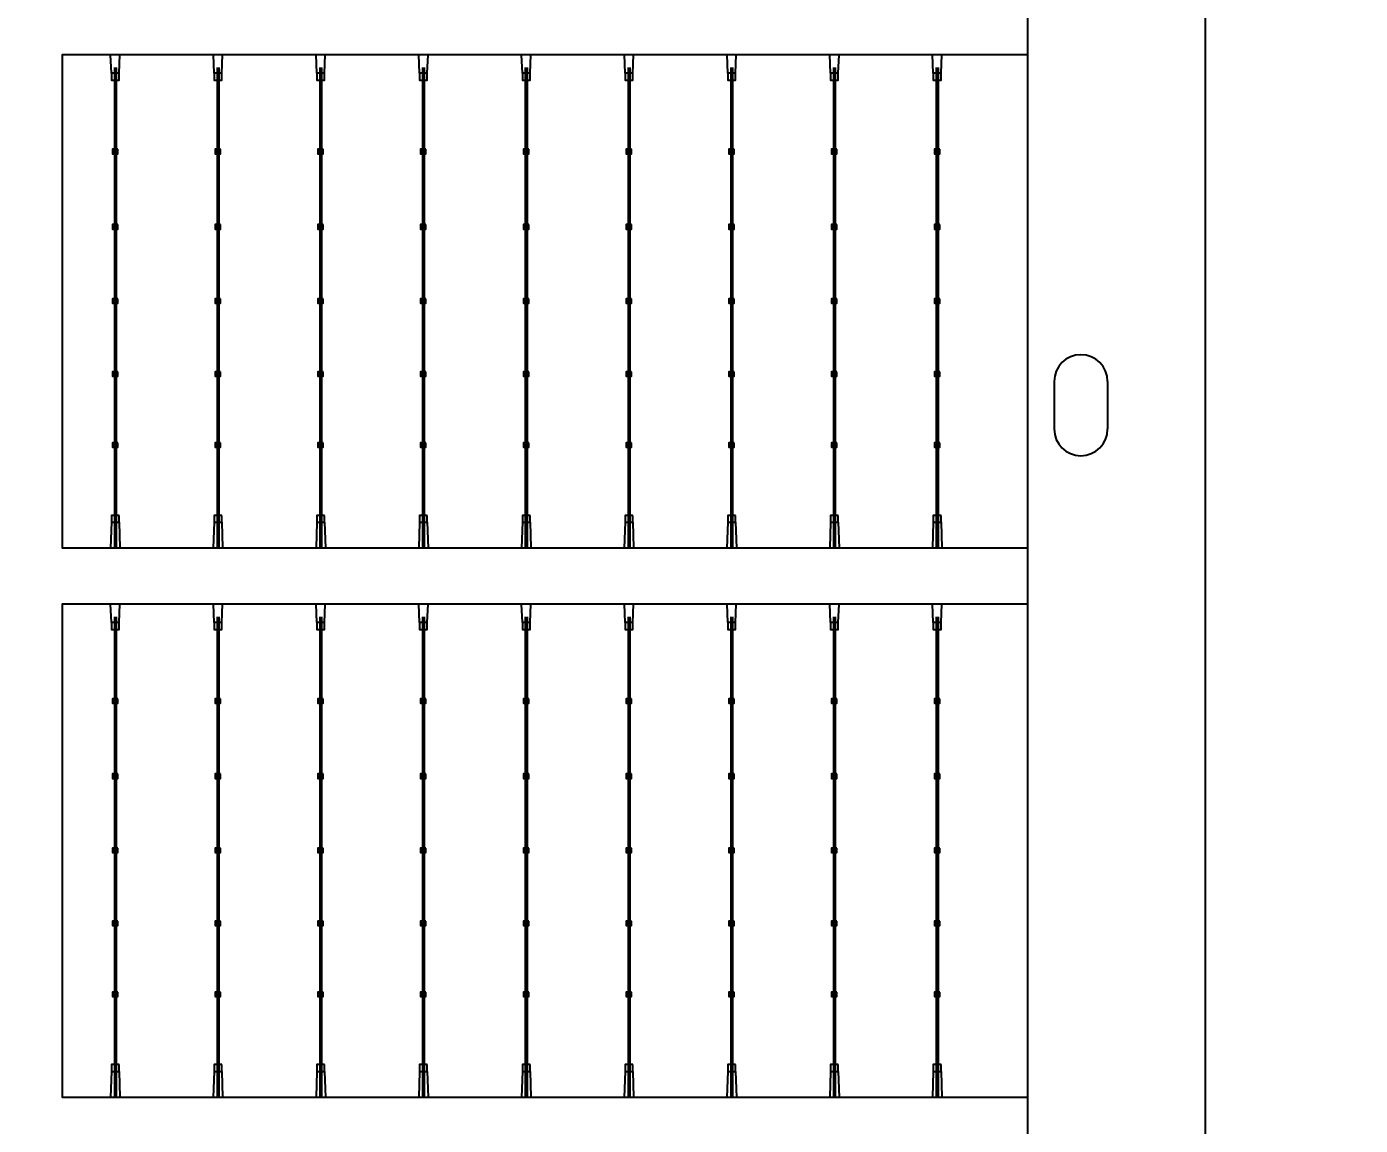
# Model space of a CAD drawing. Header units: millimetres. Extents: x 10297564 to 11610295, y -9287743 to -8409454.
# Drawn here: x 10436461 to 10439594, y -9100829 to -9098249 of the extents above; entities that cross this region are included whole.
import ezdxf

# ---------------------------------------------------------------- set-up
doc = ezdxf.new("R2010")
doc.units = ezdxf.units.MM
doc.header["$LTSCALE"] = 100
doc.layers.add('E1', color=1, linetype='Continuous')
doc.layers.add('Outline', color=5, linetype='Continuous', lineweight=25)
doc.styles.add('HL-S1', font='DotumChe.ttf')
doc.styles.add('MG', font='malgun.ttf')
doc.dimstyles.new('HL-100', dxfattribs={"dimscale": 100, "dimtxt": 3, "dimasz": 4, "dimexe": 2, "dimexo": 2, "dimgap": 1, "dimtad": 1, "dimdec": 0, "dimzin": 0, "dimlunit": 6, "dimtxsty": 'HL-S1', "dimblk": 'DOTSMALL', "dimcen": 4, "dimdle": 2, "dimclrd": 256, "dimclre": 256, "dimclrt": 4, "dimazin": 0, "dimtfac": 1, "dimtdec": 0, "dimtix": 1, "dimtmove": 2, "dimatfit": 3, "dimldrblk": 'DOTSMALL', "dimfxl": 1.5, "dimtolj": 1, "dimtzin": 0, "dimlwd": -1, "dimlwe": -1, "dimarcsym": 0})

# ---------------------------------------------------------------- blocks, each defined once
blk = doc.blocks.new('*D75')
at = {"layer": 'defpoints', "color": 0, "transparency": 16777216}
for p in [(10439230.2, -9073249.8), (10439230.2, -9073249.8), (10423426.7, -9107604.7)]:
    blk.add_point(p, dxfattribs=at)
at = {"layer": 'E1', "color": 1, "transparency": 16777216}
for p, q in [((10439593.6, -9073417), (10439593.6, -9073417)), ((10423593.8, -9107241.3), (10439063, -9073613.2)), ((10423790.1, -9107771.8), (10423790.1, -9107771.8))]:
    blk.add_line(p, q, dxfattribs=at)
for points in [[(10439002.4, -9073585.4), (10439123.6, -9073641.1), (10439230.2, -9073249.8)], [(10423533.3, -9107213.4), (10423654.4, -9107269.1), (10423426.7, -9107604.7)]]:
    blk.add_solid(points, dxfattribs=at)
at = {"layer": 'E1', "color": 7, "transparency": 16777216, "insert": (10430911.1, -9090235.3), "char_height": 500, "attachment_point": 5, "rotation": 65.2972, "style": 'MG'}
blk.add_mtext('\\A1;2711.1', dxfattribs=at)
blk = doc.blocks.new('_DotSmall')
at = {"color": 0, "linetype": 'ByBlock', "const_width": 0.5}
blk.add_lwpolyline([(-0.0625, 0, 1), (0.0625, 0, 1)], format="xyb", close=True, dxfattribs=at)

msp = doc.modelspace()

# ---------------------------------------------------------------- hatches: boundary and pattern name
at = {"true_color": 0x939598}
h = msp.add_hatch(color=252, dxfattribs=at)
h.dxf.hatch_style = 1
h.paths.add_polyline_path([(10436667.3, -9099472.7), (10436671.3, -9099472.7), (10436671.3, -9098344.3), (10436667.3, -9098344.3)])
h = msp.add_hatch(color=252, dxfattribs=at)
h.dxf.hatch_style = 1
h.paths.add_polyline_path([(10436908.6, -9099472.7), (10436912.6, -9099472.7), (10436912.6, -9098344.3), (10436908.6, -9098344.3)])
h = msp.add_hatch(color=252, dxfattribs=at)
h.dxf.hatch_style = 1
h.paths.add_polyline_path([(10437149.9, -9099472.7), (10437153.9, -9099472.7), (10437153.9, -9098344.3), (10437149.9, -9098344.3)])
h = msp.add_hatch(color=252, dxfattribs=at)
h.dxf.hatch_style = 1
h.paths.add_polyline_path([(10437391.2, -9099472.7), (10437395.2, -9099472.7), (10437395.2, -9098344.3), (10437391.2, -9098344.3)])
h = msp.add_hatch(color=252, dxfattribs=at)
h.dxf.hatch_style = 1
h.paths.add_polyline_path([(10437632.5, -9099472.7), (10437636.6, -9099472.7), (10437636.6, -9098344.3), (10437632.5, -9098344.3)])
h = msp.add_hatch(color=252, dxfattribs=at)
h.dxf.hatch_style = 1
h.paths.add_polyline_path([(10437873.8, -9099472.7), (10437877.9, -9099472.7), (10437877.9, -9098344.3), (10437873.8, -9098344.3)])
h = msp.add_hatch(color=252, dxfattribs=at)
h.dxf.hatch_style = 1
h.paths.add_polyline_path([(10438115.1, -9099472.7), (10438119.2, -9099472.7), (10438119.2, -9098344.3), (10438115.1, -9098344.3)])
h = msp.add_hatch(color=252, dxfattribs=at)
h.dxf.hatch_style = 1
h.paths.add_polyline_path([(10438356.4, -9099472.7), (10438360.5, -9099472.7), (10438360.5, -9098344.3), (10438356.4, -9098344.3)])
h = msp.add_hatch(color=252, dxfattribs=at)
h.dxf.hatch_style = 1
h.paths.add_polyline_path([(10438597.7, -9099472.7), (10438601.8, -9099472.7), (10438601.8, -9098344.3), (10438597.7, -9098344.3)])
h = msp.add_hatch(color=252, dxfattribs=at)
h.dxf.hatch_style = 1
h.paths.add_polyline_path([(10436667.3, -9100763), (10436671.3, -9100763), (10436671.3, -9099634.6), (10436667.3, -9099634.6)])
h = msp.add_hatch(color=252, dxfattribs=at)
h.dxf.hatch_style = 1
h.paths.add_polyline_path([(10436908.6, -9100763), (10436912.6, -9100763), (10436912.6, -9099634.6), (10436908.6, -9099634.6)])
h = msp.add_hatch(color=252, dxfattribs=at)
h.dxf.hatch_style = 1
h.paths.add_polyline_path([(10437149.9, -9100763), (10437153.9, -9100763), (10437153.9, -9099634.6), (10437149.9, -9099634.6)])
h = msp.add_hatch(color=252, dxfattribs=at)
h.dxf.hatch_style = 1
h.paths.add_polyline_path([(10437391.2, -9100763), (10437395.2, -9100763), (10437395.2, -9099634.6), (10437391.2, -9099634.6)])
h = msp.add_hatch(color=252, dxfattribs=at)
h.dxf.hatch_style = 1
h.paths.add_polyline_path([(10437632.5, -9100763), (10437636.6, -9100763), (10437636.6, -9099634.6), (10437632.5, -9099634.6)])
h = msp.add_hatch(color=252, dxfattribs=at)
h.dxf.hatch_style = 1
h.paths.add_polyline_path([(10437873.8, -9100763), (10437877.9, -9100763), (10437877.9, -9099634.6), (10437873.8, -9099634.6)])
h = msp.add_hatch(color=252, dxfattribs=at)
h.dxf.hatch_style = 1
h.paths.add_polyline_path([(10438115.1, -9100763), (10438119.2, -9100763), (10438119.2, -9099634.6), (10438115.1, -9099634.6)])
h = msp.add_hatch(color=252, dxfattribs=at)
h.dxf.hatch_style = 1
h.paths.add_polyline_path([(10438356.4, -9100763), (10438360.5, -9100763), (10438360.5, -9099634.6), (10438356.4, -9099634.6)])
h = msp.add_hatch(color=252, dxfattribs=at)
h.dxf.hatch_style = 1
h.paths.add_polyline_path([(10438597.7, -9100763), (10438601.8, -9100763), (10438601.8, -9099634.6), (10438597.7, -9099634.6)])

# ---------------------------------------------------------------- linework, layer by layer
for p, q in [((10439230.2, -9107604.7), (10439230.2, -9073235.9)), ((10438811.7, -9074108.7), (10438811.7, -9106731.9)), ((10436660.2, -9098358.3), (10436658.5, -9098315)), ((10436678.4, -9098358.3), (10436680.1, -9098315)), ((10436901.5, -9098358.3), (10436899.9, -9098315)), ((10436919.7, -9098358.3), (10436921.4, -9098315)), ((10437142.8, -9098358.3), (10437141.2, -9098315)), ((10437161, -9098358.3), (10437162.7, -9098315)), ((10437384.2, -9098358.3), (10437382.5, -9098315)), ((10437402.3, -9098358.3), (10437404, -9098315)), ((10437625.5, -9098358.3), (10437623.8, -9098315)), ((10437643.6, -9098358.3), (10437645.3, -9098315)), ((10437866.8, -9098358.3), (10437865.1, -9098315)), ((10437884.9, -9098358.3), (10437886.6, -9098315)), ((10438108.1, -9098358.3), (10438106.4, -9098315)), ((10438126.2, -9098358.3), (10438127.9, -9098315)), ((10438349.4, -9098358.3), (10438347.7, -9098315)), ((10438367.5, -9098358.3), (10438369.2, -9098315)), ((10438590.7, -9098358.3), (10438589, -9098315)), ((10438608.8, -9098358.3), (10438610.5, -9098315)), ((10436667.3, -9098344.3), (10436667.3, -9099472.7)), ((10436671.3, -9098344.3), (10436671.3, -9099472.7)), ((10436908.6, -9098344.3), (10436908.6, -9099472.7)), ((10436912.6, -9098344.3), (10436912.6, -9099472.7)), ((10437149.9, -9098344.3), (10437149.9, -9099472.7)), ((10437153.9, -9098344.3), (10437153.9, -9099472.7)), ((10437391.2, -9098344.3), (10437391.2, -9099472.7)), ((10437395.2, -9098344.3), (10437395.2, -9099472.7)), ((10437632.5, -9098344.3), (10437632.5, -9099472.7)), ((10437636.6, -9098344.3), (10437636.6, -9099472.7)), ((10437873.8, -9098344.3), (10437873.8, -9099472.7)), ((10437877.9, -9098344.3), (10437877.9, -9099472.7)), ((10438115.1, -9098344.3), (10438115.1, -9099472.7)), ((10438119.2, -9098344.3), (10438119.2, -9099472.7)), ((10438356.4, -9098344.3), (10438356.4, -9099472.7)), ((10438360.5, -9098344.3), (10438360.5, -9099472.7)), ((10438597.7, -9098344.3), (10438597.7, -9099472.7)), ((10438601.8, -9098344.3), (10438601.8, -9099472.7)), ((10436668.9, -9098536.8), (10436668.9, -9098374.3)), ((10436669.7, -9098536.8), (10436669.7, -9098374.3)), ((10436910.2, -9098536.8), (10436910.2, -9098374.3)), ((10436911, -9098536.8), (10436911, -9098374.3)), ((10437151.5, -9098536.8), (10437151.5, -9098374.3)), ((10437152.3, -9098536.8), (10437152.3, -9098374.3)), ((10437392.8, -9098536.8), (10437392.8, -9098374.3)), ((10437393.6, -9098536.8), (10437393.6, -9098374.3)), ((10437634.1, -9098536.8), (10437634.1, -9098374.3)), ((10437634.9, -9098536.8), (10437634.9, -9098374.3)), ((10437875.4, -9098536.8), (10437875.4, -9098374.3)), ((10437876.3, -9098536.8), (10437876.3, -9098374.3)), ((10438116.7, -9098536.8), (10438116.7, -9098374.3)), ((10438117.6, -9098536.8), (10438117.6, -9098374.3)), ((10438358, -9098536.8), (10438358, -9098374.3)), ((10438358.9, -9098536.8), (10438358.9, -9098374.3)), ((10438599.3, -9098536.8), (10438599.3, -9098374.3)), ((10438600.2, -9098536.8), (10438600.2, -9098374.3)), ((10436668.9, -9098887.8), (10436668.9, -9098547.3)), ((10436669.7, -9098887.8), (10436669.7, -9098547.3)), ((10436910.2, -9098887.8), (10436910.2, -9098547.3)), ((10436911, -9098887.8), (10436911, -9098547.3)), ((10437151.5, -9098887.8), (10437151.5, -9098547.3)), ((10437152.3, -9098887.8), (10437152.3, -9098547.3)), ((10437392.8, -9098887.8), (10437392.8, -9098547.3)), ((10437393.6, -9098887.8), (10437393.6, -9098547.3)), ((10437634.1, -9098887.8), (10437634.1, -9098547.3)), ((10437634.9, -9098887.8), (10437634.9, -9098547.3)), ((10437875.4, -9098887.8), (10437875.4, -9098547.3)), ((10437876.3, -9098887.8), (10437876.3, -9098547.3)), ((10438116.7, -9098887.8), (10438116.7, -9098547.3)), ((10438117.6, -9098887.8), (10438117.6, -9098547.3)), ((10438358, -9098887.8), (10438358, -9098547.3)), ((10438358.9, -9098887.8), (10438358.9, -9098547.3)), ((10438599.3, -9098887.8), (10438599.3, -9098547.3)), ((10438600.2, -9098887.8), (10438600.2, -9098547.3)), ((10436668.9, -9099411.8), (10436668.9, -9098898.2)), ((10436669.7, -9099411.8), (10436669.7, -9098898.2)), ((10436910.2, -9099411.8), (10436910.2, -9098898.2)), ((10436911, -9099411.8), (10436911, -9098898.2)), ((10437151.5, -9099411.8), (10437151.5, -9098898.2)), ((10437152.3, -9099411.8), (10437152.3, -9098898.2)), ((10437392.8, -9099411.8), (10437392.8, -9098898.2)), ((10437393.6, -9099411.8), (10437393.6, -9098898.2)), ((10437634.1, -9099411.8), (10437634.1, -9098898.2)), ((10437634.9, -9099411.8), (10437634.9, -9098898.2)), ((10437875.4, -9099411.8), (10437875.4, -9098898.2)), ((10437876.3, -9099411.8), (10437876.3, -9098898.2)), ((10438116.7, -9099411.8), (10438116.7, -9098898.2)), ((10438117.6, -9099411.8), (10438117.6, -9098898.2)), ((10438358, -9099411.8), (10438358, -9098898.2)), ((10438358.9, -9099411.8), (10438358.9, -9098898.2)), ((10438599.3, -9099059.1), (10438599.3, -9098898.2)), ((10438600.2, -9099059.1), (10438600.2, -9098898.2)), ((10438599.3, -9099411.8), (10438599.3, -9099069.5)), ((10438600.2, -9099411.8), (10438600.2, -9099069.5)), ((10438874.5, -9099082.1), (10438874.5, -9099193.7)), ((10439000, -9099082.1), (10439000, -9099193.7)), ((10436660.2, -9099412.5), (10436658.3, -9099472.7)), ((10436678.4, -9099412.5), (10436680.3, -9099472.7)), ((10436901.5, -9099412.5), (10436899.6, -9099472.7)), ((10436919.7, -9099412.5), (10436921.6, -9099472.7)), ((10437142.8, -9099412.5), (10437140.9, -9099472.7)), ((10437161, -9099412.5), (10437162.9, -9099472.7)), ((10437384.2, -9099412.5), (10437382.2, -9099472.7)), ((10437402.3, -9099412.5), (10437404.3, -9099472.7)), ((10437625.5, -9099412.5), (10437623.5, -9099472.7)), ((10437643.6, -9099412.5), (10437645.6, -9099472.7)), ((10437866.8, -9099412.5), (10437864.8, -9099472.7)), ((10437884.9, -9099412.5), (10437886.9, -9099472.7)), ((10438108.1, -9099412.5), (10438106.1, -9099472.7)), ((10438126.2, -9099412.5), (10438128.2, -9099472.7)), ((10438349.4, -9099412.5), (10438347.4, -9099472.7)), ((10438367.5, -9099412.5), (10438369.5, -9099472.7)), ((10438590.7, -9099412.5), (10438588.7, -9099472.7)), ((10438608.8, -9099412.5), (10438610.8, -9099472.7)), ((10436660.2, -9099648.5), (10436658.5, -9099605.2)), ((10436678.4, -9099648.5), (10436680.1, -9099605.2)), ((10436901.5, -9099648.5), (10436899.9, -9099605.2)), ((10436919.7, -9099648.5), (10436921.4, -9099605.2)), ((10437142.8, -9099648.5), (10437141.2, -9099605.2)), ((10437161, -9099648.5), (10437162.7, -9099605.2)), ((10437384.2, -9099648.5), (10437382.5, -9099605.2)), ((10437402.3, -9099648.5), (10437404, -9099605.2)), ((10437625.5, -9099648.5), (10437623.8, -9099605.2)), ((10437643.6, -9099648.5), (10437645.3, -9099605.2)), ((10437866.8, -9099648.5), (10437865.1, -9099605.2)), ((10437884.9, -9099648.5), (10437886.6, -9099605.2)), ((10438108.1, -9099648.5), (10438106.4, -9099605.2)), ((10438126.2, -9099648.5), (10438127.9, -9099605.2)), ((10438349.4, -9099648.5), (10438347.7, -9099605.2)), ((10438367.5, -9099648.5), (10438369.2, -9099605.2)), ((10438590.7, -9099648.5), (10438589, -9099605.2)), ((10438608.8, -9099648.5), (10438610.5, -9099605.2)), ((10436667.3, -9099634.6), (10436667.3, -9100763)), ((10436671.3, -9099634.6), (10436671.3, -9100763)), ((10436908.6, -9099634.6), (10436908.6, -9100763)), ((10436912.6, -9099634.6), (10436912.6, -9100763)), ((10437149.9, -9099634.6), (10437149.9, -9100763)), ((10437153.9, -9099634.6), (10437153.9, -9100763)), ((10437391.2, -9099634.6), (10437391.2, -9100763)), ((10437395.2, -9099634.6), (10437395.2, -9100763)), ((10437632.5, -9099634.6), (10437632.5, -9100763)), ((10437636.6, -9099634.6), (10437636.6, -9100763)), ((10437873.8, -9099634.6), (10437873.8, -9100763)), ((10437877.9, -9099634.6), (10437877.9, -9100763)), ((10438115.1, -9099634.6), (10438115.1, -9100763)), ((10438119.2, -9099634.6), (10438119.2, -9100763)), ((10438356.4, -9099634.6), (10438356.4, -9100763)), ((10438360.5, -9099634.6), (10438360.5, -9100763)), ((10438597.7, -9099634.6), (10438597.7, -9100763)), ((10438601.8, -9099634.6), (10438601.8, -9100763)), ((10436668.9, -9099827.1), (10436668.9, -9099664.6)), ((10436669.7, -9099827.1), (10436669.7, -9099664.6)), ((10436910.2, -9099827.1), (10436910.2, -9099664.6)), ((10436911, -9099827.1), (10436911, -9099664.6)), ((10437151.5, -9099827.1), (10437151.5, -9099664.6)), ((10437152.3, -9099827.1), (10437152.3, -9099664.6)), ((10437392.8, -9099827.1), (10437392.8, -9099664.6)), ((10437393.6, -9099827.1), (10437393.6, -9099664.6)), ((10437634.1, -9099827.1), (10437634.1, -9099664.6)), ((10437634.9, -9099827.1), (10437634.9, -9099664.6)), ((10437875.4, -9099827.1), (10437875.4, -9099664.6)), ((10437876.3, -9099827.1), (10437876.3, -9099664.6)), ((10438116.7, -9099827.1), (10438116.7, -9099664.6)), ((10438117.6, -9099827.1), (10438117.6, -9099664.6)), ((10438358, -9099827.1), (10438358, -9099664.6)), ((10438358.9, -9099827.1), (10438358.9, -9099664.6)), ((10438599.3, -9099827.1), (10438599.3, -9099664.6)), ((10438600.2, -9099827.1), (10438600.2, -9099664.6)), ((10436668.9, -9100178), (10436668.9, -9099837.5)), ((10436669.7, -9100178), (10436669.7, -9099837.5)), ((10436910.2, -9100178), (10436910.2, -9099837.5)), ((10436911, -9100178), (10436911, -9099837.5)), ((10437151.5, -9100178), (10437151.5, -9099837.5)), ((10437152.3, -9100178), (10437152.3, -9099837.5)), ((10437392.8, -9100178), (10437392.8, -9099837.5)), ((10437393.6, -9100178), (10437393.6, -9099837.5)), ((10437634.1, -9100178), (10437634.1, -9099837.5)), ((10437634.9, -9100178), (10437634.9, -9099837.5)), ((10437875.4, -9100178), (10437875.4, -9099837.5)), ((10437876.3, -9100178), (10437876.3, -9099837.5)), ((10438116.7, -9100178), (10438116.7, -9099837.5)), ((10438117.6, -9100178), (10438117.6, -9099837.5)), ((10438358, -9100178), (10438358, -9099837.5)), ((10438358.9, -9100178), (10438358.9, -9099837.5)), ((10438599.3, -9100178), (10438599.3, -9099837.5)), ((10438600.2, -9100178), (10438600.2, -9099837.5)), ((10436668.9, -9100702), (10436668.9, -9100188.5)), ((10436669.7, -9100702), (10436669.7, -9100188.5)), ((10436910.2, -9100702), (10436910.2, -9100188.5)), ((10436911, -9100702), (10436911, -9100188.5)), ((10437151.5, -9100702), (10437151.5, -9100188.5)), ((10437152.3, -9100702), (10437152.3, -9100188.5)), ((10437392.8, -9100702), (10437392.8, -9100188.5)), ((10437393.6, -9100702), (10437393.6, -9100188.5)), ((10437634.1, -9100702), (10437634.1, -9100188.5)), ((10437634.9, -9100702), (10437634.9, -9100188.5)), ((10437875.4, -9100702), (10437875.4, -9100188.5)), ((10437876.3, -9100702), (10437876.3, -9100188.5)), ((10438116.7, -9100702), (10438116.7, -9100188.5)), ((10438117.6, -9100702), (10438117.6, -9100188.5)), ((10438358, -9100702), (10438358, -9100188.5)), ((10438358.9, -9100702), (10438358.9, -9100188.5)), ((10438599.3, -9100349.3), (10438599.3, -9100188.5)), ((10438600.2, -9100349.3), (10438600.2, -9100188.5)), ((10438599.3, -9100702), (10438599.3, -9100359.7)), ((10438600.2, -9100702), (10438600.2, -9100359.7)), ((10436660.2, -9100702.7), (10436658.3, -9100763)), ((10436678.4, -9100702.7), (10436680.3, -9100763)), ((10436901.5, -9100702.7), (10436899.6, -9100763)), ((10436919.7, -9100702.7), (10436921.6, -9100763)), ((10437142.8, -9100702.7), (10437140.9, -9100763)), ((10437161, -9100702.7), (10437162.9, -9100763)), ((10437384.2, -9100702.7), (10437382.2, -9100763)), ((10437402.3, -9100702.7), (10437404.3, -9100763)), ((10437625.5, -9100702.7), (10437623.5, -9100763)), ((10437643.6, -9100702.7), (10437645.6, -9100763)), ((10437866.8, -9100702.7), (10437864.8, -9100763)), ((10437884.9, -9100702.7), (10437886.9, -9100763)), ((10438108.1, -9100702.7), (10438106.1, -9100763)), ((10438126.2, -9100702.7), (10438128.2, -9100763)), ((10438349.4, -9100702.7), (10438347.4, -9100763)), ((10438367.5, -9100702.7), (10438369.5, -9100763)), ((10438590.7, -9100702.7), (10438588.7, -9100763)), ((10438608.8, -9100702.7), (10438610.8, -9100763))]:
    msp.add_line(p, q)
at = {"color": 4}
for points in [[(10436678.4, -9098358.3), (10436660.2, -9098358.3), (10436660.2, -9098374.3), (10436678.4, -9098374.3)], [(10436919.7, -9098358.3), (10436901.5, -9098358.3), (10436901.5, -9098374.3), (10436919.7, -9098374.3)], [(10437161, -9098358.3), (10437142.8, -9098358.3), (10437142.8, -9098374.3), (10437161, -9098374.3)], [(10437402.3, -9098358.3), (10437384.2, -9098358.3), (10437384.2, -9098374.3), (10437402.3, -9098374.3)], [(10437643.6, -9098358.3), (10437625.5, -9098358.3), (10437625.5, -9098374.3), (10437643.6, -9098374.3)], [(10437884.9, -9098358.3), (10437866.8, -9098358.3), (10437866.8, -9098374.3), (10437884.9, -9098374.3)], [(10438126.2, -9098358.3), (10438108.1, -9098358.3), (10438108.1, -9098374.3), (10438126.2, -9098374.3)], [(10438367.5, -9098358.3), (10438349.4, -9098358.3), (10438349.4, -9098374.3), (10438367.5, -9098374.3)], [(10438608.8, -9098358.3), (10438590.7, -9098358.3), (10438590.7, -9098374.3), (10438608.8, -9098374.3)], [(10436675.2, -9098536.8), (10436662.7, -9098536.8), (10436662.7, -9098547.3), (10436675.2, -9098547.3)], [(10436916.5, -9098536.8), (10436904, -9098536.8), (10436904, -9098547.3), (10436916.5, -9098547.3)], [(10437157.8, -9098536.8), (10437145.3, -9098536.8), (10437145.3, -9098547.3), (10437157.8, -9098547.3)], [(10437399.1, -9098536.8), (10437386.6, -9098536.8), (10437386.6, -9098547.3), (10437399.1, -9098547.3)], [(10437640.5, -9098536.8), (10437627.9, -9098536.8), (10437627.9, -9098547.3), (10437640.5, -9098547.3)], [(10437881.8, -9098536.8), (10437869.2, -9098536.8), (10437869.2, -9098547.3), (10437881.8, -9098547.3)], [(10438123.1, -9098536.8), (10438110.5, -9098536.8), (10438110.5, -9098547.3), (10438123.1, -9098547.3)], [(10438364.4, -9098536.8), (10438351.8, -9098536.8), (10438351.8, -9098547.3), (10438364.4, -9098547.3)], [(10438605.7, -9098536.8), (10438593.1, -9098536.8), (10438593.1, -9098547.3), (10438605.7, -9098547.3)], [(10436675.2, -9098713.7), (10436662.7, -9098713.7), (10436662.7, -9098724.2), (10436675.2, -9098724.2)], [(10436916.5, -9098713.7), (10436904, -9098713.7), (10436904, -9098724.2), (10436916.5, -9098724.2)], [(10437157.8, -9098713.7), (10437145.3, -9098713.7), (10437145.3, -9098724.2), (10437157.8, -9098724.2)], [(10437399.1, -9098713.7), (10437386.6, -9098713.7), (10437386.6, -9098724.2), (10437399.1, -9098724.2)], [(10437640.5, -9098713.7), (10437627.9, -9098713.7), (10437627.9, -9098724.2), (10437640.5, -9098724.2)], [(10437881.8, -9098713.7), (10437869.2, -9098713.7), (10437869.2, -9098724.2), (10437881.8, -9098724.2)], [(10438123.1, -9098713.7), (10438110.5, -9098713.7), (10438110.5, -9098724.2), (10438123.1, -9098724.2)], [(10438364.4, -9098713.7), (10438351.8, -9098713.7), (10438351.8, -9098724.2), (10438364.4, -9098724.2)], [(10438605.7, -9098713.7), (10438593.1, -9098713.7), (10438593.1, -9098724.2), (10438605.7, -9098724.2)], [(10436675.2, -9098887.8), (10436662.7, -9098887.8), (10436662.7, -9098898.2), (10436675.2, -9098898.2)], [(10436916.5, -9098887.8), (10436904, -9098887.8), (10436904, -9098898.2), (10436916.5, -9098898.2)], [(10437157.8, -9098887.8), (10437145.3, -9098887.8), (10437145.3, -9098898.2), (10437157.8, -9098898.2)], [(10437399.1, -9098887.8), (10437386.6, -9098887.8), (10437386.6, -9098898.2), (10437399.1, -9098898.2)], [(10437640.5, -9098887.8), (10437627.9, -9098887.8), (10437627.9, -9098898.2), (10437640.5, -9098898.2)], [(10437881.8, -9098887.8), (10437869.2, -9098887.8), (10437869.2, -9098898.2), (10437881.8, -9098898.2)], [(10438123.1, -9098887.8), (10438110.5, -9098887.8), (10438110.5, -9098898.2), (10438123.1, -9098898.2)], [(10438364.4, -9098887.8), (10438351.8, -9098887.8), (10438351.8, -9098898.2), (10438364.4, -9098898.2)], [(10438605.7, -9098887.8), (10438593.1, -9098887.8), (10438593.1, -9098898.2), (10438605.7, -9098898.2)], [(10436675.2, -9099059.1), (10436662.7, -9099059.1), (10436662.7, -9099069.5), (10436675.2, -9099069.5)], [(10436916.5, -9099059.1), (10436904, -9099059.1), (10436904, -9099069.5), (10436916.5, -9099069.5)], [(10437157.8, -9099059.1), (10437145.3, -9099059.1), (10437145.3, -9099069.5), (10437157.8, -9099069.5)], [(10437399.1, -9099059.1), (10437386.6, -9099059.1), (10437386.6, -9099069.5), (10437399.1, -9099069.5)], [(10437640.5, -9099059.1), (10437627.9, -9099059.1), (10437627.9, -9099069.5), (10437640.5, -9099069.5)], [(10437881.8, -9099059.1), (10437869.2, -9099059.1), (10437869.2, -9099069.5), (10437881.8, -9099069.5)], [(10438123.1, -9099059.1), (10438110.5, -9099059.1), (10438110.5, -9099069.5), (10438123.1, -9099069.5)], [(10438364.4, -9099059.1), (10438351.8, -9099059.1), (10438351.8, -9099069.5), (10438364.4, -9099069.5)], [(10438605.7, -9099059.1), (10438593.1, -9099059.1), (10438593.1, -9099069.5), (10438605.7, -9099069.5)], [(10436675.2, -9099226.2), (10436662.7, -9099226.2), (10436662.7, -9099236.6), (10436675.2, -9099236.6)], [(10436916.5, -9099226.2), (10436904, -9099226.2), (10436904, -9099236.6), (10436916.5, -9099236.6)], [(10437157.8, -9099226.2), (10437145.3, -9099226.2), (10437145.3, -9099236.6), (10437157.8, -9099236.6)], [(10437399.1, -9099226.2), (10437386.6, -9099226.2), (10437386.6, -9099236.6), (10437399.1, -9099236.6)], [(10437640.5, -9099226.2), (10437627.9, -9099226.2), (10437627.9, -9099236.6), (10437640.5, -9099236.6)], [(10437881.8, -9099226.2), (10437869.2, -9099226.2), (10437869.2, -9099236.6), (10437881.8, -9099236.6)], [(10438123.1, -9099226.2), (10438110.5, -9099226.2), (10438110.5, -9099236.6), (10438123.1, -9099236.6)], [(10438364.4, -9099226.2), (10438351.8, -9099226.2), (10438351.8, -9099236.6), (10438364.4, -9099236.6)], [(10438605.7, -9099226.2), (10438593.1, -9099226.2), (10438593.1, -9099236.6), (10438605.7, -9099236.6)], [(10436678.4, -9099396.5), (10436660.2, -9099396.5), (10436660.2, -9099412.5), (10436678.4, -9099412.5)], [(10436919.7, -9099396.5), (10436901.5, -9099396.5), (10436901.5, -9099412.5), (10436919.7, -9099412.5)], [(10437161, -9099396.5), (10437142.8, -9099396.5), (10437142.8, -9099412.5), (10437161, -9099412.5)], [(10437402.3, -9099396.5), (10437384.2, -9099396.5), (10437384.2, -9099412.5), (10437402.3, -9099412.5)], [(10437643.6, -9099396.5), (10437625.5, -9099396.5), (10437625.5, -9099412.5), (10437643.6, -9099412.5)], [(10437884.9, -9099396.5), (10437866.8, -9099396.5), (10437866.8, -9099412.5), (10437884.9, -9099412.5)], [(10438126.2, -9099396.5), (10438108.1, -9099396.5), (10438108.1, -9099412.5), (10438126.2, -9099412.5)], [(10438367.5, -9099396.5), (10438349.4, -9099396.5), (10438349.4, -9099412.5), (10438367.5, -9099412.5)], [(10438608.8, -9099396.5), (10438590.7, -9099396.5), (10438590.7, -9099412.5), (10438608.8, -9099412.5)], [(10436678.4, -9099648.5), (10436660.2, -9099648.5), (10436660.2, -9099664.6), (10436678.4, -9099664.6)], [(10436919.7, -9099648.5), (10436901.5, -9099648.5), (10436901.5, -9099664.6), (10436919.7, -9099664.6)], [(10437161, -9099648.5), (10437142.8, -9099648.5), (10437142.8, -9099664.6), (10437161, -9099664.6)], [(10437402.3, -9099648.5), (10437384.2, -9099648.5), (10437384.2, -9099664.6), (10437402.3, -9099664.6)], [(10437643.6, -9099648.5), (10437625.5, -9099648.5), (10437625.5, -9099664.6), (10437643.6, -9099664.6)], [(10437884.9, -9099648.5), (10437866.8, -9099648.5), (10437866.8, -9099664.6), (10437884.9, -9099664.6)], [(10438126.2, -9099648.5), (10438108.1, -9099648.5), (10438108.1, -9099664.6), (10438126.2, -9099664.6)], [(10438367.5, -9099648.5), (10438349.4, -9099648.5), (10438349.4, -9099664.6), (10438367.5, -9099664.6)], [(10438608.8, -9099648.5), (10438590.7, -9099648.5), (10438590.7, -9099664.6), (10438608.8, -9099664.6)], [(10436675.2, -9099827.1), (10436662.7, -9099827.1), (10436662.7, -9099837.5), (10436675.2, -9099837.5)], [(10436916.5, -9099827.1), (10436904, -9099827.1), (10436904, -9099837.5), (10436916.5, -9099837.5)], [(10437157.8, -9099827.1), (10437145.3, -9099827.1), (10437145.3, -9099837.5), (10437157.8, -9099837.5)], [(10437399.1, -9099827.1), (10437386.6, -9099827.1), (10437386.6, -9099837.5), (10437399.1, -9099837.5)], [(10437640.5, -9099827.1), (10437627.9, -9099827.1), (10437627.9, -9099837.5), (10437640.5, -9099837.5)], [(10437881.8, -9099827.1), (10437869.2, -9099827.1), (10437869.2, -9099837.5), (10437881.8, -9099837.5)], [(10438123.1, -9099827.1), (10438110.5, -9099827.1), (10438110.5, -9099837.5), (10438123.1, -9099837.5)], [(10438364.4, -9099827.1), (10438351.8, -9099827.1), (10438351.8, -9099837.5), (10438364.4, -9099837.5)], [(10438605.7, -9099827.1), (10438593.1, -9099827.1), (10438593.1, -9099837.5), (10438605.7, -9099837.5)], [(10436675.2, -9100003.9), (10436662.7, -9100003.9), (10436662.7, -9100014.4), (10436675.2, -9100014.4)], [(10436916.5, -9100003.9), (10436904, -9100003.9), (10436904, -9100014.4), (10436916.5, -9100014.4)], [(10437157.8, -9100003.9), (10437145.3, -9100003.9), (10437145.3, -9100014.4), (10437157.8, -9100014.4)], [(10437399.1, -9100003.9), (10437386.6, -9100003.9), (10437386.6, -9100014.4), (10437399.1, -9100014.4)], [(10437640.5, -9100003.9), (10437627.9, -9100003.9), (10437627.9, -9100014.4), (10437640.5, -9100014.4)], [(10437881.8, -9100003.9), (10437869.2, -9100003.9), (10437869.2, -9100014.4), (10437881.8, -9100014.4)], [(10438123.1, -9100003.9), (10438110.5, -9100003.9), (10438110.5, -9100014.4), (10438123.1, -9100014.4)], [(10438364.4, -9100003.9), (10438351.8, -9100003.9), (10438351.8, -9100014.4), (10438364.4, -9100014.4)], [(10438605.7, -9100003.9), (10438593.1, -9100003.9), (10438593.1, -9100014.4), (10438605.7, -9100014.4)], [(10436675.2, -9100178), (10436662.7, -9100178), (10436662.7, -9100188.5), (10436675.2, -9100188.5)], [(10436916.5, -9100178), (10436904, -9100178), (10436904, -9100188.5), (10436916.5, -9100188.5)], [(10437157.8, -9100178), (10437145.3, -9100178), (10437145.3, -9100188.5), (10437157.8, -9100188.5)], [(10437399.1, -9100178), (10437386.6, -9100178), (10437386.6, -9100188.5), (10437399.1, -9100188.5)], [(10437640.5, -9100178), (10437627.9, -9100178), (10437627.9, -9100188.5), (10437640.5, -9100188.5)], [(10437881.8, -9100178), (10437869.2, -9100178), (10437869.2, -9100188.5), (10437881.8, -9100188.5)], [(10438123.1, -9100178), (10438110.5, -9100178), (10438110.5, -9100188.5), (10438123.1, -9100188.5)], [(10438364.4, -9100178), (10438351.8, -9100178), (10438351.8, -9100188.5), (10438364.4, -9100188.5)], [(10438605.7, -9100178), (10438593.1, -9100178), (10438593.1, -9100188.5), (10438605.7, -9100188.5)], [(10436675.2, -9100349.3), (10436662.7, -9100349.3), (10436662.7, -9100359.7), (10436675.2, -9100359.7)], [(10436916.5, -9100349.3), (10436904, -9100349.3), (10436904, -9100359.7), (10436916.5, -9100359.7)], [(10437157.8, -9100349.3), (10437145.3, -9100349.3), (10437145.3, -9100359.7), (10437157.8, -9100359.7)], [(10437399.1, -9100349.3), (10437386.6, -9100349.3), (10437386.6, -9100359.7), (10437399.1, -9100359.7)], [(10437640.5, -9100349.3), (10437627.9, -9100349.3), (10437627.9, -9100359.7), (10437640.5, -9100359.7)], [(10437881.8, -9100349.3), (10437869.2, -9100349.3), (10437869.2, -9100359.7), (10437881.8, -9100359.7)], [(10438123.1, -9100349.3), (10438110.5, -9100349.3), (10438110.5, -9100359.7), (10438123.1, -9100359.7)], [(10438364.4, -9100349.3), (10438351.8, -9100349.3), (10438351.8, -9100359.7), (10438364.4, -9100359.7)], [(10438605.7, -9100349.3), (10438593.1, -9100349.3), (10438593.1, -9100359.7), (10438605.7, -9100359.7)], [(10436675.2, -9100516.4), (10436662.7, -9100516.4), (10436662.7, -9100526.8), (10436675.2, -9100526.8)], [(10436916.5, -9100516.4), (10436904, -9100516.4), (10436904, -9100526.8), (10436916.5, -9100526.8)], [(10437157.8, -9100516.4), (10437145.3, -9100516.4), (10437145.3, -9100526.8), (10437157.8, -9100526.8)], [(10437399.1, -9100516.4), (10437386.6, -9100516.4), (10437386.6, -9100526.8), (10437399.1, -9100526.8)], [(10437640.5, -9100516.4), (10437627.9, -9100516.4), (10437627.9, -9100526.8), (10437640.5, -9100526.8)], [(10437881.8, -9100516.4), (10437869.2, -9100516.4), (10437869.2, -9100526.8), (10437881.8, -9100526.8)], [(10438123.1, -9100516.4), (10438110.5, -9100516.4), (10438110.5, -9100526.8), (10438123.1, -9100526.8)], [(10438364.4, -9100516.4), (10438351.8, -9100516.4), (10438351.8, -9100526.8), (10438364.4, -9100526.8)], [(10438605.7, -9100516.4), (10438593.1, -9100516.4), (10438593.1, -9100526.8), (10438605.7, -9100526.8)], [(10436678.4, -9100686.7), (10436660.2, -9100686.7), (10436660.2, -9100702.7), (10436678.4, -9100702.7)], [(10436919.7, -9100686.7), (10436901.5, -9100686.7), (10436901.5, -9100702.7), (10436919.7, -9100702.7)], [(10437161, -9100686.7), (10437142.8, -9100686.7), (10437142.8, -9100702.7), (10437161, -9100702.7)], [(10437402.3, -9100686.7), (10437384.2, -9100686.7), (10437384.2, -9100702.7), (10437402.3, -9100702.7)], [(10437643.6, -9100686.7), (10437625.5, -9100686.7), (10437625.5, -9100702.7), (10437643.6, -9100702.7)], [(10437884.9, -9100686.7), (10437866.8, -9100686.7), (10437866.8, -9100702.7), (10437884.9, -9100702.7)], [(10438126.2, -9100686.7), (10438108.1, -9100686.7), (10438108.1, -9100702.7), (10438126.2, -9100702.7)], [(10438367.5, -9100686.7), (10438349.4, -9100686.7), (10438349.4, -9100702.7), (10438367.5, -9100702.7)], [(10438608.8, -9100686.7), (10438590.7, -9100686.7), (10438590.7, -9100702.7), (10438608.8, -9100702.7)]]:
    msp.add_lwpolyline(points, close=True, dxfattribs=at)
for centre, start, end in [((10438937.3, -9099082.1), 0, 180), ((10438937.3, -9099193.7), 180, 0)]:
    msp.add_arc(centre, 62.8, start, end)
at = {"layer": 'Outline'}
for points in [[(10438811.7, -9098315), (10436545, -9098315), (10436545, -9099472.7), (10438811.7, -9099472.7)], [(10438811.7, -9099605.2), (10436545, -9099605.2), (10436545, -9100763), (10438811.7, -9100763)]]:
    msp.add_lwpolyline(points, dxfattribs=at)

# ---------------------------------------------------------------- dimensions: what is measured, and where the dimension line sits
at = {"layer": 'E1'}
dim = msp.add_aligned_dim(p1=(10423426.7, -9107604.7), p2=(10439230.2, -9073249.8), distance=0, text='2711.1', dimstyle='HL-100', override={"dimscale": 200, "dimtxt": 2.5, "dimasz": 2, "dimtxsty": 'MG', "dimsah": 1, "dimclrd": 1, "dimclre": 1, "dimclrt": 7}, dxfattribs=at)
dim.commit()
dim.dimension.update_dxf_attribs({"geometry": '*D75', "text_midpoint": (10430911.1, -9090235.3)})

doc.saveas('drawing.dxf')
